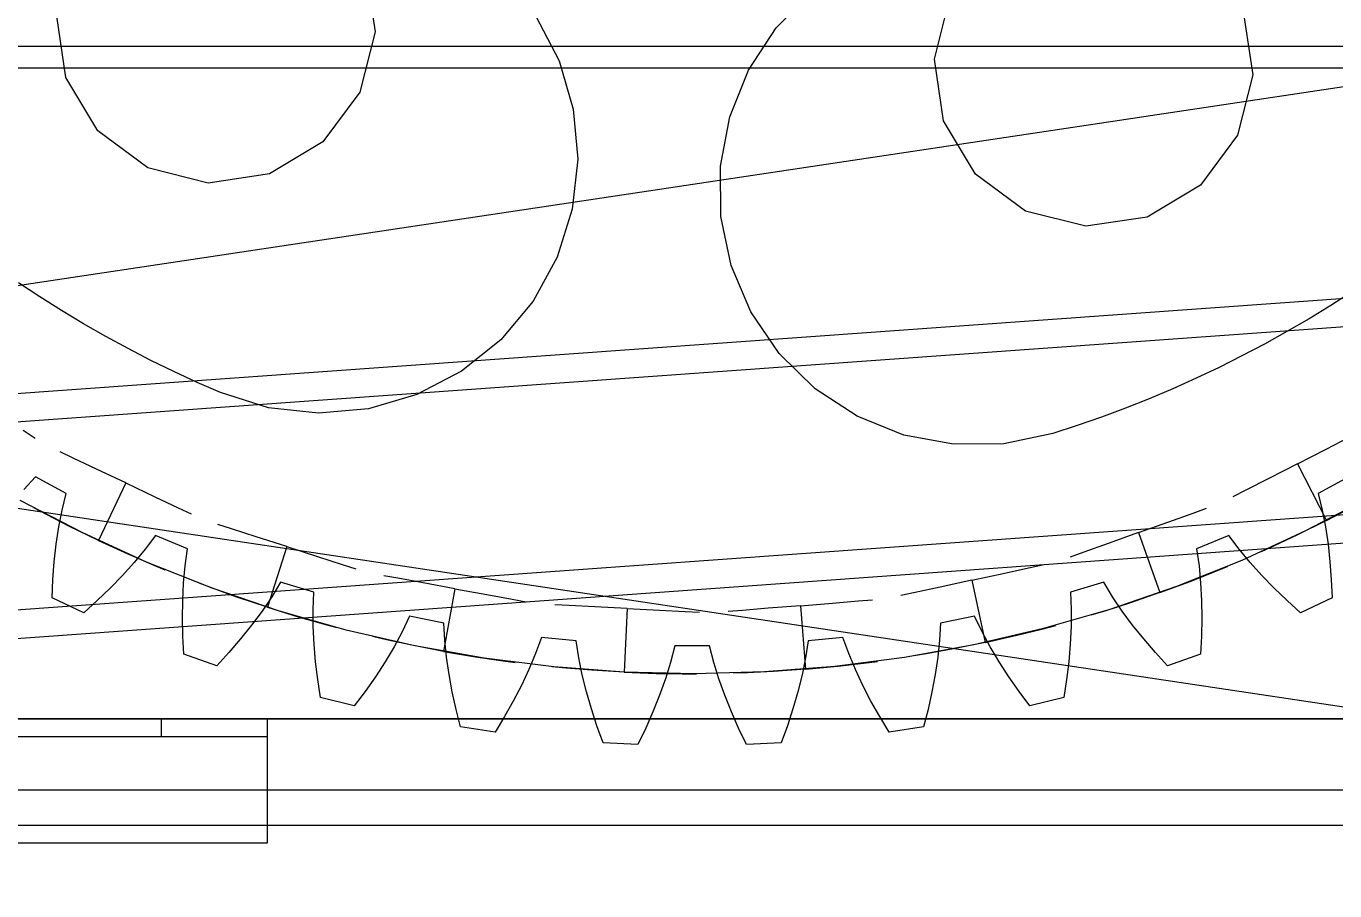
# Model space of a CAD drawing. Header units: millimetres. Extents: x -191664 to 191490, y -197311 to 10263.
# Drawn here: x 25940 to 26309.8, y 1271.4 to 1515.7 of the extents above; entities that cross this region are included whole.
import ezdxf

# ---------------------------------------------------------------- set-up
doc = ezdxf.new("R2010")
doc.units = ezdxf.units.MM
doc.layers.add('COTAS_P', color=1, linetype='Continuous', lineweight=0)
doc.layers.add('lateral_briquetadora', color=7, linetype='Continuous', lineweight=0)
doc.dimstyles.new('PLANTA_100', dxfattribs={"dimtxt": 250, "dimasz": 150, "dimexe": 150, "dimexo": 80, "dimgap": 100, "dimtad": 1, "dimtih": 1, "dimtoh": 1, "dimdec": 1, "dimdsep": 46, "dimcen": 0.09, "dimclrd": 1, "dimclre": 1, "dimclrt": 1, "dimadec": 0, "dimazin": 0, "dimtfac": 1, "dimtdec": 4, "dimtofl": 0, "dimtmove": 0, "dimatfit": 3, "dimfxl": 1, "dimtolj": 1, "dimtzin": 0, "dimarcsym": 0})

# ---------------------------------------------------------------- blocks, each defined once
blk = doc.blocks.new('*D8')
at = {"layer": 'COTAS_P', "color": 1, "lineweight": -2, "transparency": 16777216}
for p, q in [((25128.19, 1262), (25128.19, 2132)), ((27628.19, 1262), (27628.19, 2132)), ((25278.19, 1982), (27478.19, 1982))]:
    blk.add_line(p, q, dxfattribs=at)
at = {"layer": 'COTAS_P', "color": 1, "transparency": 16777216}
for points in [[(25278.19, 2007), (25278.19, 1957), (25128.19, 1982)], [(27478.19, 2007), (27478.19, 1957), (27628.19, 1982)]]:
    blk.add_solid(points, dxfattribs=at)
at = {"layer": 'Defpoints', "color": 0, "transparency": 16777216}
for p in [(27628.19, 1982), (25128.19, 1182), (27628.19, 1182)]:
    blk.add_point(p, dxfattribs=at)

msp = doc.modelspace()

# ---------------------------------------------------------------- linework, layer by layer
at = {"layer": 'lateral_briquetadora', "color": 9, "true_color": 0xb9c3c2}
for p, q in [((26036.03, 1531.52), (26038.61, 1514.15)), ((26151.89, 1515.24), (26161.84, 1525.39)), ((26196.67, 1506.39), (26200.93, 1523.42)), ((25951.29, 1501.2), (25948.72, 1518.57)), ((26084.04, 1518.57), (26090.61, 1505.97)), ((26283.98, 1519.34), (26286.56, 1501.97)), ((26038.61, 1514.15), (26034.34, 1497.12)), ((26144.11, 1503.34), (26151.89, 1515.24)), ((26348.19, 1510), (25908.19, 1510)), ((26090.61, 1505.97), (26094.6, 1492.33)), ((26199.24, 1489.02), (26196.67, 1506.39)), ((25108.19, 1504), (26348.19, 1504)), ((25108.19, 1504), (26334.85, 1320)), ((26348.19, 1504), (25121.52, 1320)), ((25960.32, 1486.14), (25951.29, 1501.2)), ((26138.81, 1490.16), (26144.11, 1503.34)), ((26286.56, 1501.97), (26282.29, 1484.94)), ((26034.34, 1497.12), (26023.88, 1483.02)), ((26094.6, 1492.33), (26095.85, 1478.17)), ((26136.17, 1476.19), (26138.81, 1490.16)), ((26208.27, 1473.96), (26199.24, 1489.02)), ((25974.42, 1475.68), (25960.32, 1486.14)), ((26023.88, 1483.02), (26008.82, 1473.99)), ((26282.29, 1484.94), (26271.83, 1470.83)), ((25991.45, 1471.41), (25974.42, 1475.68)), ((26095.85, 1478.17), (26094.32, 1464.04)), ((26136.31, 1461.98), (26136.17, 1476.19)), ((26008.82, 1473.99), (25991.45, 1471.41)), ((26222.37, 1463.5), (26208.27, 1473.96)), ((26271.83, 1470.83), (26256.77, 1461.81)), ((26094.32, 1464.04), (26090.06, 1450.48)), ((26139.23, 1448.07), (26136.31, 1461.98)), ((26239.4, 1459.23), (26222.37, 1463.5)), ((26256.77, 1461.81), (26239.4, 1459.23)), ((26090.06, 1450.48), (26083.23, 1438.02)), ((26144.8, 1434.99), (26139.23, 1448.07)), ((25943.94, 1439.25), (25937.91, 1443.23)), ((25950.06, 1435.4), (25943.94, 1439.25)), ((26314.73, 1440.74), (26308.65, 1436.85)), ((25354.11, 1308.93), (27111.22, 1435.07)), ((25956.25, 1431.68), (25950.06, 1435.4)), ((26083.23, 1438.02), (26074.11, 1427.12)), ((26152.81, 1423.26), (26144.8, 1434.99)), ((26308.65, 1436.85), (26302.49, 1433.08)), ((25962.52, 1428.09), (25956.25, 1431.68)), ((26302.49, 1433.08), (26296.24, 1429.44)), ((25968.87, 1424.64), (25962.52, 1428.09)), ((26074.11, 1427.12), (26063.03, 1418.22)), ((26296.24, 1429.44), (26289.93, 1425.93)), ((25354.68, 1300.95), (27111.79, 1427.09)), ((25975.29, 1421.32), (25968.87, 1424.64)), ((26289.93, 1425.93), (26283.53, 1422.56)), ((25981.77, 1418.14), (25975.29, 1421.32)), ((26162.96, 1413.31), (26152.81, 1423.26)), ((26283.53, 1422.56), (26277.07, 1419.33)), ((25988.33, 1415.1), (25981.77, 1418.14)), ((26063.03, 1418.22), (26050.43, 1411.64)), ((26270.54, 1416.24), (26263.95, 1413.28)), ((26277.07, 1419.33), (26270.54, 1416.24)), ((25994.94, 1412.2), (25988.33, 1415.1)), ((26174.85, 1405.53), (26162.96, 1413.31)), ((26263.95, 1413.28), (26257.3, 1410.47)), ((26008.5, 1407.93), (25994.94, 1412.2)), ((26050.43, 1411.64), (26036.79, 1407.65)), ((26257.3, 1410.47), (26250.58, 1407.8)), ((26022.63, 1406.4), (26008.5, 1407.93)), ((26036.79, 1407.65), (26022.63, 1406.4)), ((26188.04, 1400.22), (26174.85, 1405.53)), ((26243.82, 1405.27), (26237, 1402.88)), ((26250.58, 1407.8), (26243.82, 1405.27)), ((25939.18, 1401.57), (25942.59, 1399.37)), ((26237, 1402.88), (26230.13, 1400.64)), ((26202, 1397.59), (26188.04, 1400.22)), ((26216.22, 1397.73), (26202, 1397.59)), ((26230.13, 1400.64), (26216.22, 1397.73)), ((26307.29, 1396.26), (26313.79, 1399.6)), ((25953.33, 1393.7), (25949.67, 1395.44)), ((26299.18, 1392.1), (26307.29, 1396.26)), ((25959.94, 1390.58), (25953.33, 1393.7)), ((25968.17, 1386.68), (25959.94, 1390.58)), ((26299.18, 1392.1), (26291.08, 1387.94)), ((26299.18, 1392.1), (26307.41, 1376.09)), ((25942.67, 1388.36), (25939.41, 1384.81)), ((25951.35, 1383.72), (25942.67, 1388.36)), ((25968.17, 1386.68), (25960.48, 1370.41)), ((25968.17, 1386.68), (25976.41, 1382.79)), ((26291.08, 1387.94), (26284.58, 1384.6)), ((26313.71, 1388.36), (26305.02, 1383.72)), ((25950.21, 1379.03), (25951.35, 1383.72)), ((25976.41, 1382.79), (25983.02, 1379.66)), ((26284.58, 1384.6), (26280.97, 1382.74)), ((26305.02, 1383.72), (26306.17, 1379.03)), ((25956, 1372.56), (25938.37, 1381.74)), ((25945.78, 1377.74), (25942.2, 1379.65)), ((25983.02, 1379.66), (25986.68, 1377.93)), ((26269.73, 1378.16), (26273.54, 1379.52)), ((26319.09, 1382.34), (26301.49, 1373.11)), ((26307.41, 1376.09), (26315.46, 1380.34)), ((25952.29, 1374.4), (25945.78, 1377.74)), ((25949.28, 1374.24), (25950.21, 1379.03)), ((26254.27, 1372.63), (26262.85, 1375.7)), ((26262.85, 1375.7), (26269.73, 1378.16)), ((26307.41, 1376.09), (26299.25, 1372.02)), ((26306.17, 1379.03), (26307.09, 1374.24)), ((25948.55, 1369.36), (25949.28, 1374.24)), ((25960.48, 1370.41), (25952.29, 1374.4)), ((25974.07, 1364.29), (25956, 1372.56)), ((25976.56, 1371.8), (25973.66, 1367.94)), ((25985.65, 1368.03), (25976.56, 1371.8)), ((25998.07, 1373.71), (25994.21, 1374.95)), ((26005.03, 1371.48), (25998.07, 1373.71)), ((26254.27, 1372.63), (26245.69, 1369.56)), ((26254.27, 1372.63), (26260.33, 1355.68)), ((26279.82, 1371.8), (26270.72, 1368.03)), ((26282.71, 1367.94), (26279.82, 1371.8)), ((26301.49, 1373.11), (26283.44, 1364.78)), ((26299.25, 1372.02), (26292.65, 1368.89)), ((26307.09, 1374.24), (26307.83, 1369.36)), ((25947.99, 1364.39), (25948.55, 1369.36)), ((25960.48, 1370.41), (25968.76, 1366.61)), ((25984.97, 1363.25), (25985.65, 1368.03)), ((26013.7, 1368.69), (26005.03, 1371.48)), ((26013.7, 1368.69), (26008.2, 1351.55)), ((26013.7, 1368.69), (26022.38, 1365.9)), ((26245.69, 1369.56), (26238.81, 1367.1)), ((26270.72, 1368.03), (26271.4, 1363.25)), ((26292.65, 1368.89), (26288.95, 1367.21)), ((26307.83, 1369.36), (26308.38, 1364.39)), ((25947.6, 1359.35), (25947.99, 1364.39)), ((25968.76, 1366.61), (25975.47, 1363.7)), ((25973.66, 1367.94), (25970.54, 1364.18)), ((25992.54, 1356.95), (25974.07, 1364.29)), ((26022.38, 1365.9), (26029.33, 1363.67)), ((26238.81, 1367.1), (26234.99, 1365.73)), ((26283.44, 1364.78), (26265, 1357.38)), ((26285.83, 1364.18), (26282.71, 1367.94)), ((26308.38, 1364.39), (26308.77, 1359.35)), ((25970.54, 1364.18), (25967.23, 1360.52)), ((25975.47, 1363.7), (25979.21, 1362.14)), ((25984.52, 1358.39), (25984.97, 1363.25)), ((26029.33, 1363.67), (26033.19, 1362.43)), ((26207.2, 1359.18), (26216.1, 1361.11)), ((26216.1, 1361.11), (26223.24, 1362.65)), ((26223.24, 1362.65), (26227.21, 1363.51)), ((26268.88, 1358.85), (26275.67, 1361.53)), ((26271.4, 1363.25), (26271.85, 1358.39)), ((26275.67, 1361.53), (26279.43, 1363.08)), ((26289.14, 1360.52), (26285.83, 1364.18)), ((25947.38, 1354.24), (25947.6, 1359.35)), ((25963.75, 1356.94), (25960.1, 1353.44)), ((25967.23, 1360.52), (25963.75, 1356.94)), ((25984.27, 1353.46), (25984.52, 1358.39)), ((25992.67, 1356.9), (25988.87, 1358.33)), ((26011.35, 1350.55), (25992.54, 1356.95)), ((25999.55, 1354.44), (25992.67, 1356.9)), ((26011.91, 1358.64), (26009.4, 1354.51)), ((26021.33, 1355.78), (26011.91, 1358.64)), ((26045.04, 1359.73), (26041.05, 1360.46)), ((26052.23, 1358.43), (26045.04, 1359.73)), ((26061.19, 1356.8), (26052.23, 1358.43)), ((26198.29, 1357.26), (26191.15, 1355.72)), ((26207.2, 1359.18), (26198.29, 1357.26)), ((26207.2, 1359.18), (26211, 1341.59)), ((26244.47, 1358.64), (26235.04, 1355.78)), ((26246.97, 1354.51), (26244.47, 1358.64)), ((26265, 1357.38), (26246.2, 1350.93)), ((26260.33, 1355.68), (26268.88, 1358.85)), ((26271.85, 1358.39), (26272.1, 1353.46)), ((26292.63, 1356.94), (26289.14, 1360.52)), ((26296.28, 1353.44), (26292.63, 1356.94)), ((26308.77, 1359.35), (26309, 1354.24)), ((25956.29, 1350.02), (25947.38, 1354.24)), ((25960.1, 1353.44), (25956.29, 1350.02)), ((25984.2, 1348.46), (25984.27, 1353.46)), ((26008.2, 1351.55), (25999.55, 1354.44)), ((26009.4, 1354.51), (26006.67, 1350.47)), ((26021.12, 1350.96), (26021.33, 1355.78)), ((26061.19, 1356.8), (26057.97, 1339.09)), ((26061.19, 1356.8), (26070.15, 1355.16)), ((26070.15, 1355.16), (26077.34, 1353.86)), ((26077.34, 1353.86), (26081.33, 1353.13)), ((26167.85, 1352.75), (26175.13, 1353.34)), ((26175.13, 1353.34), (26179.18, 1353.67)), ((26191.15, 1355.72), (26187.18, 1354.86)), ((26235.04, 1355.78), (26235.25, 1350.96)), ((26249.7, 1350.47), (26246.97, 1354.51)), ((26260.33, 1355.68), (26251.72, 1352.71)), ((26272.1, 1353.46), (26272.17, 1348.46)), ((26300.08, 1350.02), (26296.28, 1353.44)), ((26309, 1354.24), (26300.08, 1350.02)), ((26006.67, 1350.47), (26003.73, 1346.5)), ((26008.2, 1351.55), (26016.9, 1348.87)), ((26030.47, 1345.12), (26011.35, 1350.55)), ((26021.15, 1346.08), (26021.12, 1350.96)), ((26093.42, 1352.01), (26089.37, 1352.21)), ((26100.72, 1351.65), (26093.42, 1352.01)), ((26109.82, 1351.2), (26100.72, 1351.65)), ((26109.82, 1351.2), (26108.94, 1333.22)), ((26109.82, 1351.2), (26118.92, 1350.75)), ((26118.92, 1350.75), (26126.22, 1350.4)), ((26126.22, 1350.4), (26130.27, 1350.2)), ((26142.41, 1350.66), (26138.37, 1350.33)), ((26149.69, 1351.26), (26142.41, 1350.66)), ((26158.77, 1352), (26149.69, 1351.26)), ((26158.77, 1352), (26167.85, 1352.75)), ((26158.77, 1352), (26160.24, 1334.06)), ((26246.2, 1350.93), (26227.11, 1345.43)), ((26235.25, 1350.96), (26235.23, 1346.08)), ((26244.76, 1350.47), (26240.87, 1349.29)), ((26251.72, 1352.71), (26244.76, 1350.47)), ((26252.64, 1346.5), (26249.7, 1350.47)), ((25984.31, 1343.41), (25984.2, 1348.46)), ((26003.73, 1346.5), (26000.61, 1342.59)), ((26016.9, 1348.87), (26023.93, 1346.86)), ((26021.38, 1341.14), (26021.15, 1346.08)), ((26023.93, 1346.86), (26027.85, 1345.8)), ((26048.37, 1349), (26046.29, 1344.65)), ((26058.03, 1347.08), (26048.37, 1349)), ((26058.3, 1342.27), (26058.03, 1347.08)), ((26198.34, 1347.08), (26198.07, 1342.27)), ((26208, 1349), (26198.34, 1347.08)), ((26210.08, 1344.65), (26208, 1349)), ((26226.97, 1345.39), (26230.89, 1346.44)), ((26235.23, 1346.08), (26234.99, 1341.14)), ((26255.76, 1342.59), (26252.64, 1346.5)), ((26272.17, 1348.46), (26272.06, 1343.41)), ((25984.59, 1338.3), (25984.31, 1343.41)), ((26000.61, 1342.59), (25997.32, 1338.75)), ((26049.84, 1340.65), (26030.47, 1345.12)), ((26041.88, 1342.36), (26037.92, 1343.28)), ((26049.02, 1340.82), (26041.88, 1342.36)), ((26046.29, 1344.65), (26043.96, 1340.36)), ((26058.8, 1337.41), (26058.3, 1342.27)), ((26085.61, 1342.99), (26083.96, 1338.46)), ((26095.42, 1342.02), (26085.61, 1342.99)), ((26170.76, 1342.99), (26160.96, 1342.02)), ((26172.41, 1338.46), (26170.76, 1342.99)), ((26198.07, 1342.27), (26197.57, 1337.41)), ((26227.11, 1345.43), (26207.75, 1340.9)), ((26212.41, 1340.36), (26210.08, 1344.65)), ((26211, 1341.59), (26219.88, 1343.62)), ((26219.88, 1343.62), (26226.97, 1345.39)), ((26259.05, 1338.75), (26255.76, 1342.59)), ((26272.06, 1343.41), (26271.79, 1338.3)), ((25997.32, 1338.75), (25993.87, 1334.98)), ((26021.8, 1336.16), (26021.38, 1341.14)), ((26043.96, 1340.36), (26041.43, 1336.12)), ((26057.97, 1339.09), (26049.02, 1340.82)), ((26069.4, 1337.18), (26049.84, 1340.65)), ((26057.97, 1339.09), (26066.95, 1337.56)), ((26083.96, 1338.46), (26082.07, 1333.96)), ((26096.15, 1337.26), (26095.42, 1342.02)), ((26123.26, 1340.66), (26122.06, 1335.99)), ((26133.11, 1340.66), (26123.26, 1340.66)), ((26134.31, 1335.99), (26133.11, 1340.66)), ((26160.96, 1342.02), (26160.22, 1337.26)), ((26174.3, 1333.96), (26172.41, 1338.46)), ((26207.75, 1340.9), (26188.2, 1337.37)), ((26194.87, 1338.46), (26190.87, 1337.79)), ((26202.07, 1339.77), (26194.87, 1338.46)), ((26211, 1341.59), (26202.07, 1339.77)), ((26214.94, 1336.12), (26212.41, 1340.36)), ((26234.99, 1341.14), (26234.57, 1336.16)), ((26262.5, 1334.98), (26259.05, 1338.75)), ((25993.87, 1334.98), (25984.59, 1338.3)), ((26022.41, 1331.14), (26021.8, 1336.16)), ((26041.43, 1336.12), (26038.71, 1331.93)), ((26059.52, 1332.52), (26058.8, 1337.41)), ((26066.95, 1337.56), (26074.18, 1336.49)), ((26089.12, 1334.7), (26069.4, 1337.18)), ((26074.18, 1336.49), (26078.21, 1335.95)), ((26092.56, 1334.37), (26088.52, 1334.76)), ((26108.94, 1333.22), (26089.12, 1334.7)), ((26097.13, 1332.48), (26096.15, 1337.26)), ((26122.06, 1335.99), (26120.62, 1331.32)), ((26135.75, 1331.32), (26134.31, 1335.99)), ((26168.49, 1334.83), (26148.67, 1333.29)), ((26160.22, 1337.26), (26159.25, 1332.48)), ((26160.24, 1334.06), (26169.31, 1334.91)), ((26188.2, 1337.37), (26168.49, 1334.83)), ((26169.31, 1334.91), (26176.58, 1335.75)), ((26176.58, 1335.75), (26180.6, 1336.27)), ((26197.57, 1337.41), (26196.85, 1332.52)), ((26217.66, 1331.93), (26214.94, 1336.12)), ((26234.57, 1336.16), (26233.96, 1331.14)), ((26271.79, 1338.3), (26262.5, 1334.98)), ((26023.18, 1326.09), (26022.41, 1331.14)), ((26038.71, 1331.93), (26035.81, 1327.79)), ((26060.43, 1327.61), (26059.52, 1332.52)), ((26082.07, 1333.96), (26079.97, 1329.49)), ((26099.84, 1333.78), (26092.56, 1334.37)), ((26098.32, 1327.68), (26097.13, 1332.48)), ((26108.94, 1333.22), (26099.84, 1333.78)), ((26128.81, 1332.75), (26108.94, 1333.22)), ((26108.94, 1333.22), (26118.05, 1332.88)), ((26118.05, 1332.88), (26125.36, 1332.76)), ((26120.62, 1331.32), (26118.97, 1326.67)), ((26125.36, 1332.76), (26129.41, 1332.75)), ((26148.67, 1333.29), (26128.81, 1332.75)), ((26137.41, 1326.67), (26135.75, 1331.32)), ((26143.85, 1333.06), (26139.79, 1332.92)), ((26151.15, 1333.42), (26143.85, 1333.06)), ((26160.24, 1334.06), (26151.15, 1333.42)), ((26159.25, 1332.48), (26158.05, 1327.68)), ((26176.41, 1329.49), (26174.3, 1333.96)), ((26196.85, 1332.52), (26195.94, 1327.61)), ((26220.56, 1327.79), (26217.66, 1331.93)), ((26233.96, 1331.14), (26233.19, 1326.09)), ((26035.81, 1327.79), (26032.75, 1323.69)), ((26061.52, 1322.67), (26060.43, 1327.61)), ((26079.97, 1329.49), (26077.67, 1325.05)), ((26099.71, 1322.88), (26098.32, 1327.68)), ((26158.05, 1327.68), (26156.67, 1322.88)), ((26178.7, 1325.05), (26176.41, 1329.49)), ((26195.94, 1327.61), (26194.85, 1322.67)), ((26223.63, 1323.69), (26220.56, 1327.79)), ((26032.75, 1323.69), (26023.18, 1326.09)), ((26077.67, 1325.05), (26075.19, 1320.65)), ((26118.97, 1326.67), (26117.11, 1322.03)), ((26139.26, 1322.03), (26137.41, 1326.67)), ((26181.18, 1320.65), (26178.7, 1325.05)), ((26233.19, 1326.09), (26223.63, 1323.69)), ((24748.19, 1320), (26708.19, 1320)), ((24832.19, 1320), (26334.85, 1320)), ((26624.19, 1320), (25121.52, 1320)), ((26062.79, 1317.72), (26061.52, 1322.67)), ((26075.19, 1320.65), (26072.54, 1316.27)), ((26101.28, 1318.08), (26099.71, 1322.88)), ((26117.11, 1322.03), (26115.08, 1317.4)), ((26141.29, 1317.4), (26139.26, 1322.03)), ((26156.67, 1322.88), (26155.1, 1318.08)), ((26183.83, 1316.27), (26181.18, 1320.65)), ((26194.85, 1322.67), (26193.59, 1317.72)), ((26072.54, 1316.27), (26062.79, 1317.72)), ((26103.02, 1313.27), (26101.28, 1318.08)), ((26115.08, 1317.4), (26112.87, 1312.78)), ((26143.5, 1312.78), (26141.29, 1317.4)), ((26155.1, 1318.08), (26153.35, 1313.27)), ((26193.59, 1317.72), (26183.83, 1316.27)), ((26112.87, 1312.78), (26103.02, 1313.27)), ((26153.35, 1313.27), (26143.5, 1312.78))]:
    msp.add_line(p, q, dxfattribs=at)
at = {"layer": 'lateral_briquetadora', "color": 117, "true_color": 0x376c5b}
for p, q in [((25349.74, 1369.77), (27106.85, 1495.91)), ((25350.31, 1361.79), (27107.42, 1487.93))]:
    msp.add_line(p, q, dxfattribs=at)
at = {"layer": 'lateral_briquetadora', "color": 251, "true_color": 0x53616b}
for p, q in [((24628.19, 1320), (26828.19, 1320)), ((25978.19, 1320), (26008.19, 1320)), ((25978.19, 1320), (25978.19, 1315)), ((26008.19, 1315), (26008.19, 1320)), ((25448.19, 1315), (26008.19, 1315)), ((25978.19, 1315), (26008.19, 1315)), ((26008.19, 1285), (26008.19, 1315)), ((24628.19, 1300), (26828.19, 1300)), ((24628.19, 1290), (26828.19, 1290)), ((25448.19, 1285), (26008.19, 1285))]:
    msp.add_line(p, q, dxfattribs=at)

# ---------------------------------------------------------------- dimensions: what is measured, and where the dimension line sits
at = {"layer": 'COTAS_P'}
dim = msp.add_aligned_dim(p1=(25128.19, 1182), p2=(27628.19, 1182), distance=800, text='<> P', dimstyle='PLANTA_100', dxfattribs=at)
dim.commit()
dim.dimension.update_dxf_attribs({"geometry": '*D8', "text_midpoint": (26378.19, 1982)})

doc.saveas('drawing.dxf')
